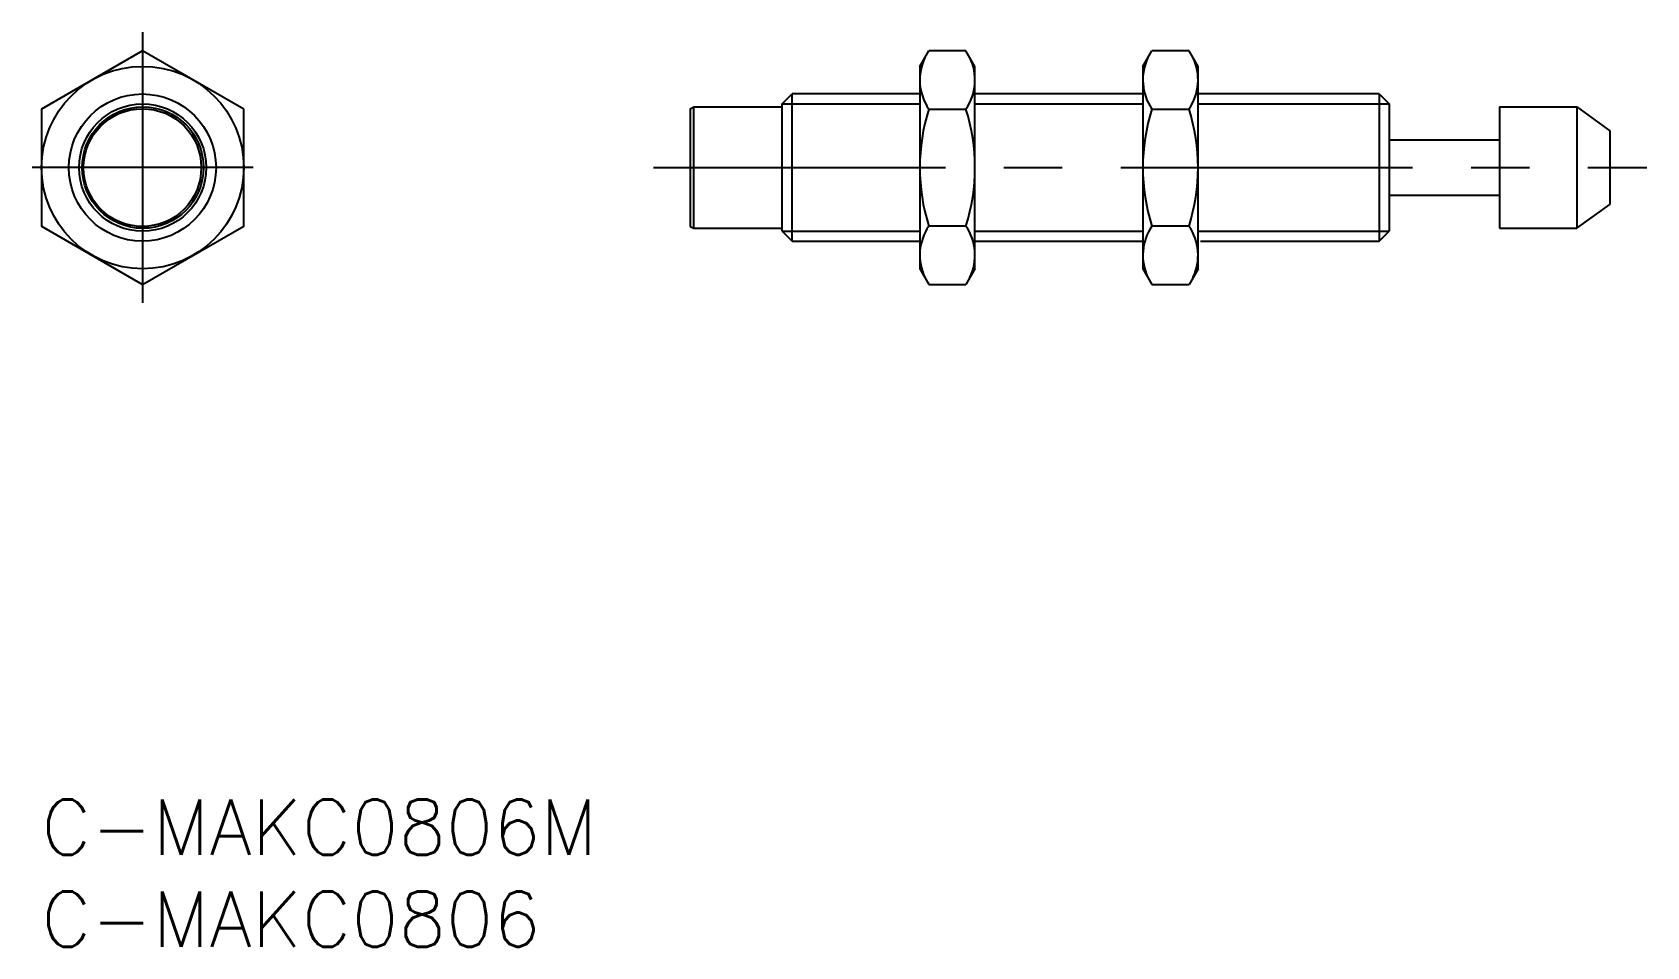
# Model space of a CAD drawing. Extents: x -0.5 to 87.3, y -8 to 41.7.
import ezdxf

# ---------------------------------------------------------------- set-up
doc = ezdxf.new("R2010")
doc.units = 0
doc.header["$LTSCALE"] = 0.5
doc.linetypes.add('CENTER', pattern=[50.8, 31.75, -6.35, 6.35, -6.35])
doc.layers.get('0').update_dxf_attribs({"linetype": 'CONTINUOUS'})
doc.layers.add('CENTER', color=1, linetype='CENTER')
doc.styles.get("Standard").update_dxf_attribs({"font": 'txt.shx', "height": 3, "bigfont": 'bigfont.shx'})

# ---------------------------------------------------------------- blocks, each defined once
blk = doc.blocks.new('*U21')
at = {"color": 7, "linetype": 'CONTINUOUS'}
blk.add_text('C-MAKC0806M', height=3, dxfattribs=at).set_placement((0, -3))
blk = doc.blocks.new('*U22')
at = {"color": 7, "linetype": 'CONTINUOUS'}
blk.add_text('C-MAKC0806', height=3, dxfattribs=at).set_placement((0, -8))

msp = doc.modelspace()

# ---------------------------------------------------------------- linework, layer by layer
at = {"color": 7, "linetype": 'CONTINUOUS'}
for p, q in [((47.752, 39.834, -0.595), (48.243, 40.685, -0.595)), ((50.261, 40.685, -0.595), (48.243, 40.685, -0.595)), ((50.752, 39.834, -0.595), (50.261, 40.685, -0.595)), ((59.88, 39.834, -0.595), (60.371, 40.685, -0.595)), ((62.388, 40.685, -0.595), (60.371, 40.685, -0.595)), ((62.88, 39.834, -0.595), (62.388, 40.685, -0.595)), ((47.752, 39.834, -0.595), (47.752, 28.834, -0.595)), ((50.752, 28.834, -0.595), (50.752, 39.834, -0.595)), ((59.88, 39.834, -0.595), (59.88, 28.834, -0.595)), ((62.88, 28.834, -0.595), (62.88, 39.834, -0.595)), ((40.273, 37.792, -0.56), (40.814, 38.334, -0.594)), ((40.273, 30.875, -0.127), (40.273, 37.792, -0.56)), ((47.752, 38.334, -0.594), (40.814, 38.334, -0.594)), ((40.814, 30.334, -0.594), (40.814, 38.334, -0.594)), ((59.88, 38.334, -0.594), (50.752, 38.334, -0.594)), ((72.731, 38.334, -0.594), (62.88, 38.334, -0.594)), ((72.731, 38.334, -0.594), (72.731, 30.334, -0.594)), ((72.731, 38.334, -0.594), (73.273, 37.792, -0.56)), ((73.273, 37.792, -0.56), (73.273, 30.875, -0.127)), ((35.273, 37.534, -0.833), (35.472, 37.634, -0.833)), ((35.273, 37.534, -0.833), (35.273, 31.134, -0.355)), ((35.472, 37.634, -0.344), (40.273, 37.634, -0.344)), ((35.472, 31.034, -0.355), (35.472, 37.634, -0.833)), ((48.243, 37.509, -0.595), (50.261, 37.509, -0.595)), ((60.371, 37.509, -0.595), (62.388, 37.509, -0.595)), ((79.273, 37.634, -0.344), (83.473, 37.634, -0.822)), ((79.273, 37.634, -0.822), (79.273, 31.034, -0.344)), ((83.473, 37.634, -0.827), (85.273, 36.334, -0.344)), ((83.473, 37.634, -0.822), (83.473, 31.034, -0.344)), ((85.273, 36.334, -0.344), (85.273, 32.334, -0.344)), ((73.273, 35.834, -0.684), (79.273, 35.834, -0.344)), ((73.273, 32.834, -0.481), (79.273, 32.834, -0.344)), ((83.473, 31.034, -0.344), (85.273, 32.334, -0.344)), ((35.273, 31.134, -0.355), (35.472, 31.034, -0.355)), ((35.472, 31.034, -0.344), (40.273, 31.034, -0.344)), ((40.273, 30.875, -0.127), (40.814, 30.334, -0.594)), ((50.261, 31.158, -0.595), (48.243, 31.158, -0.595)), ((62.388, 31.158, -0.595), (60.371, 31.158, -0.595)), ((72.731, 30.334, -0.594), (73.273, 30.875, -0.127)), ((79.273, 31.034, -0.344), (83.473, 31.034, -0.344)), ((40.814, 30.334, -0.594), (47.752, 30.334, -0.594)), ((50.752, 30.334, -0.594), (59.88, 30.334, -0.594)), ((63.021, 30.334, -0.094), (72.731, 30.334, -0.594)), ((47.752, 28.834, -0.595), (48.243, 27.983, -0.595)), ((50.752, 28.834, -0.595), (50.261, 27.983, -0.595)), ((59.88, 28.834, -0.595), (60.371, 27.983, -0.595)), ((62.88, 28.834, -0.595), (62.388, 27.983, -0.595)), ((48.243, 27.983, -0.595), (50.261, 27.983, -0.595)), ((60.371, 27.983, -0.595), (62.388, 27.983, -0.595))]:
    msp.add_line(p, q, dxfattribs=at)
at = {"color": 3, "linetype": 'CONTINUOUS'}
for p, q in [((40.273, 37.792, -0.56), (47.752, 37.792, -0.56)), ((50.752, 37.792, -0.56), (59.88, 37.792, -0.56)), ((62.88, 37.792, -0.56), (73.273, 37.792, -0.56)), ((40.273, 30.875, -0.127), (47.752, 30.875, -0.127)), ((50.752, 30.875, -0.127), (59.88, 30.875, -0.127)), ((62.88, 30.875, -0.127), (73.273, 30.875, -0.127))]:
    msp.add_line(p, q, dxfattribs=at)
at = {"color": 7, "linetype": 'CONTINUOUS'}
msp.add_lwpolyline([(11, 37.509), (5.5, 40.685), (0, 37.509), (0, 31.158), (5.5, 27.983), (11, 31.158)], close=True, dxfattribs=at)
for centre, radius in [((5.5, 34.334), 5.5), ((5.489, 34.334), 4), ((5.511, 34.334, -0.239), 3.3), ((5.489, 34.334, -0.778), 3.2)]:
    msp.add_circle(centre, radius, dxfattribs=at)
at = {"color": 3, "linetype": 'CONTINUOUS'}
msp.add_circle((5.5, 34.334), 3.458, dxfattribs=at)
at = {"color": 7, "linetype": 'CONTINUOUS'}
for centre, radius, start, end in [((50.564, 39.097, -0.595), 2.811, 154.38425, 214.38425), ((47.941, 39.097, -0.595), 2.811, 325.61575, 25.61575), ((62.691, 39.097, -0.595), 2.811, 154.38425, 214.38425), ((60.068, 39.097, -0.595), 2.811, 325.61575, 25.61575), ((58.261, 34.334, -0.595), 10.509, 162.41205, 197.58795), ((40.243, 34.334, -0.595), 10.509, 342.41205, 17.58795), ((70.388, 34.334, -0.595), 10.509, 162.41205, 197.58795), ((52.371, 34.334, -0.595), 10.509, 342.41205, 17.58795), ((50.564, 29.571, -0.595), 2.811, 145.61575, 205.61575), ((47.941, 29.571, -0.595), 2.811, 334.38425, 34.38425), ((62.691, 29.571, -0.595), 2.811, 145.61575, 205.61575), ((60.068, 29.571, -0.595), 2.811, 334.38425, 34.38425)]:
    msp.add_arc(centre, radius, start, end, dxfattribs=at)
at = {"layer": 'CENTER', "color": 1, "linetype": 'CENTER'}
for p, q in [((5.5, 41.685), (5.5, 26.983)), ((11.5, 34.334), (-0.5, 34.334)), ((33.273, 34.334, -0.594), (87.273, 34.334, -0.344))]:
    msp.add_line(p, q, dxfattribs=at)

# ---------------------------------------------------------------- block references
at = {"color": 7, "linetype": 'CONTINUOUS'}
for name in ['*U21', '*U22']:
    msp.add_blockref(name, (0, 0), dxfattribs=at)

doc.saveas('drawing.dxf')
